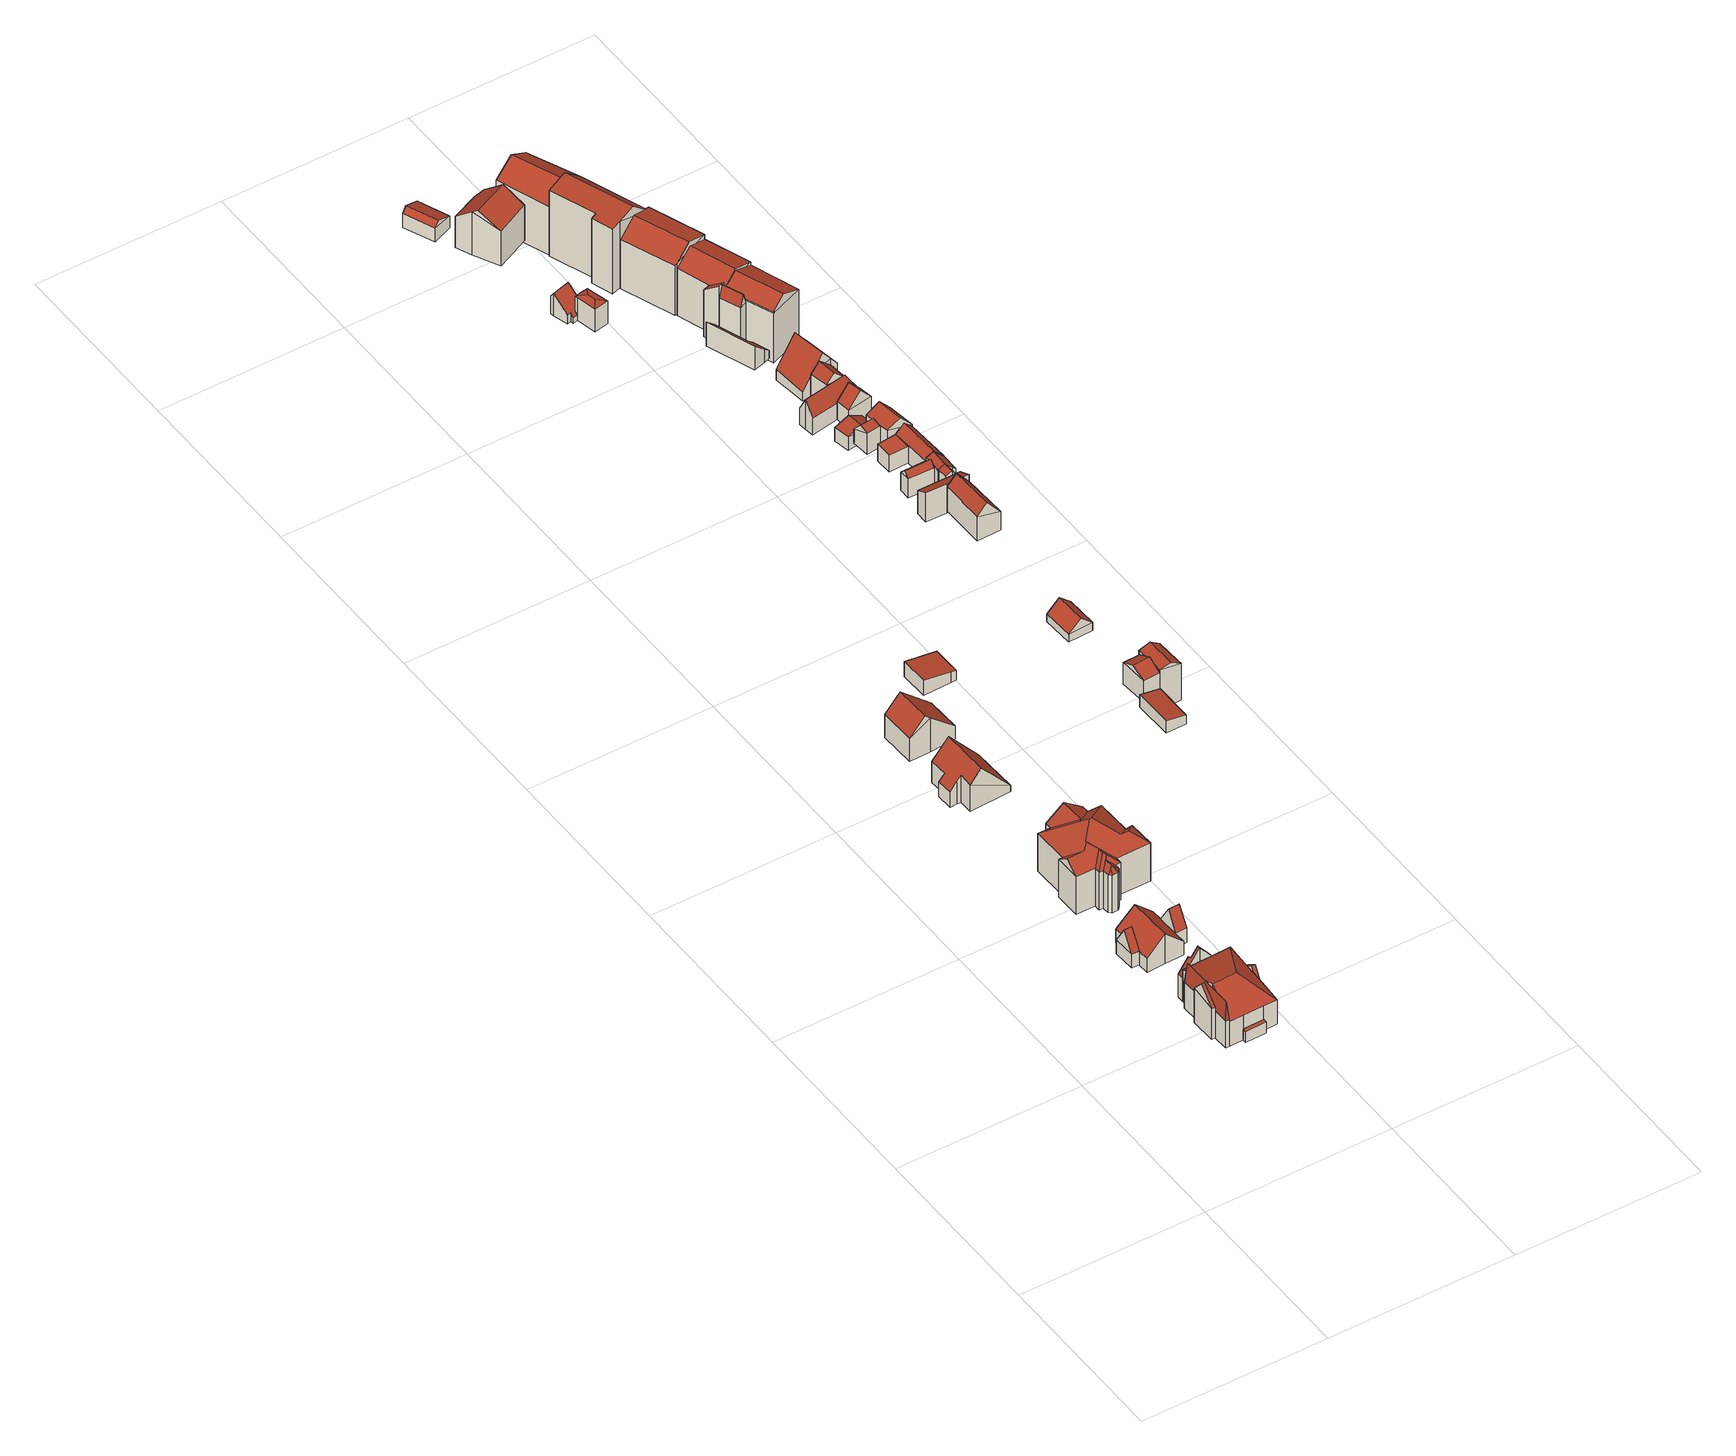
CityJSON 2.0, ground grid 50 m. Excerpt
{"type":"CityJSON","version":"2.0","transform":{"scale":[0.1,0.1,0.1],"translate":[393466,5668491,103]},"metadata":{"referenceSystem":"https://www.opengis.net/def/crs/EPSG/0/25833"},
"CityObjects":{
"building1":{"type":"Building","attributes":{"Gemeindeschluessel":14627140,"Geometrietyp2DReferenz":"3000","function":"31001_9998","roofType":"9999"},"children":["building1-1","building1-2","building1-3","building1-4","building1-5","building1-6"]},
"building1-1":{"type":"BuildingPart","attributes":{"Dachtyp_tdc":"tdcGableRoof","Dachneigung":46.14,"QualitaetDacherkennung":86,"Geometrietyp2DReferenz":"3000","roofType":"3100","measuredHeight":13.57},"parents":["building1"],"geometry":[{"type":"MultiSurface","lod":"2","boundaries":[[[0,1,2,3,4]],[[1,5,6,2]],[[5,7,8,9,6]],[[5,1,10]],[[0,7,11]],[[1,0,11,10]],[[7,5,10,11]],[[3,2,6,9]],[[0,4,8,7]],[[4,3,9,8]]],"semantics":{"surfaces":[{"type":"WallSurface"},{"type":"RoofSurface"},{"type":"GroundSurface"},{"type":"ClosureSurface"}],"values":[0,0,0,0,0,1,1,2,0,3]}}]},
"building1-2":{"type":"BuildingPart","attributes":{"Dachtyp_tdc":"tdcPolyFlatRoof","Dachneigung":0,"QualitaetDacherkennung":0,"Geometrietyp2DReferenz":"3000","roofType":"9999","measuredHeight":3.27},"parents":["building1"],"geometry":[{"type":"MultiSurface","lod":"2","boundaries":[[[12,13,14,15]],[[15,14,16,17]],[[14,13,18,16]],[[13,12,19,18]],[[17,16,18,19]],[[17,19,12,15]]],"semantics":{"surfaces":[{"type":"RoofSurface"},{"type":"WallSurface"},{"type":"GroundSurface"},{"type":"ClosureSurface"}],"values":[0,1,1,1,2,3]}}]},
"building1-3":{"type":"BuildingPart","attributes":{"Dachtyp_tdc":"tdcGableRoof","Dachneigung":62.56,"QualitaetDacherkennung":9,"Geometrietyp2DReferenz":"3000","roofType":"3100","measuredHeight":9.97},"parents":["building1"],"geometry":[{"type":"MultiSurface","lod":"2","boundaries":[[[20,21,22,23]],[[21,24,25,22]],[[26,20,23,27]],[[28,29,30,31,32]],[[24,21,32,31,33]],[[26,29,28,20]],[[20,28,32,21]],[[23,22,25,27]],[[27,25,24,26]],[[31,30,33]],[[33,30,29,26,24]]],"semantics":{"surfaces":[{"type":"WallSurface"},{"type":"RoofSurface"},{"type":"GroundSurface"},{"type":"ClosureSurface"}],"values":[0,0,0,1,1,0,0,2,3,0,3]}}]},
"building1-4":{"type":"BuildingPart","attributes":{"Dachtyp_tdc":"tdcFreeFormRoof","Dachneigung":85.59,"QualitaetDacherkennung":64,"Geometrietyp2DReferenz":"3000","roofType":"5000","measuredHeight":13.71},"parents":["building1"],"geometry":[{"type":"MultiSurface","lod":"2","boundaries":[[[34,35,3,36]],[[35,4,3]],[[8,37,9]],[[37,38,39,9]],[[38,40,41,39]],[[42,34,36,43,44]],[[38,37,8,4,35,34,45,46]],[[34,42,45]],[[42,47,48,40,46,45]],[[40,38,46]],[[36,3,9,39,41,49,43]],[[9,3,4,8]],[[44,47,42]],[[43,49,48,47,44]],[[49,41,40,48]]],"semantics":{"surfaces":[{"type":"WallSurface"},{"type":"RoofSurface"},{"type":"GroundSurface"},{"type":"ClosureSurface"}],"values":[0,0,0,0,0,0,1,1,1,1,2,3,0,3,3]}}]},
"building1-5":{"type":"BuildingPart","attributes":{"Dachtyp_tdc":"tdcHipAndGableRoof","Dachneigung":20.97,"QualitaetDacherkennung":26,"Geometrietyp2DReferenz":"3000","roofType":"5000","measuredHeight":14.08},"parents":["building1"],"geometry":[{"type":"MultiSurface","lod":"2","boundaries":[[[50,19,12]],[[50,44,43,19]],[[51,52,53,54,41,40]],[[55,56,57,58]],[[56,59,27,57]],[[59,29,26,27]],[[60,25,24]],[[60,61,62,25]],[[61,63,17,62]],[[63,15,17]],[[61,60,33,30,59,56,64]],[[56,55,65,66,52,51,67,64]],[[67,47,44,50,63,61,64]],[[19,43,49,41,54,68,58,57,27,25,62,17]],[[48,47,67]],[[49,43,44,47,48]],[[51,40,48,67]],[[49,48,40,41]],[[66,53,52]],[[65,68,54,53,66]],[[55,58,68,65]],[[60,24,33]],[[30,29,59]],[[24,25,27,26]],[[33,24,26,29,30]],[[12,15,63,50]],[[12,19,17,15]]],"semantics":{"surfaces":[{"type":"WallSurface"},{"type":"RoofSurface"},{"type":"GroundSurface"},{"type":"ClosureSurface"}],"values":[0,0,0,0,0,0,0,0,0,0,1,1,1,2,0,3,0,3,0,3,3,0,0,3,3,0,3]}}]},
"building1-6":{"type":"BuildingPart","attributes":{"Dachtyp_tdc":"tdcGableRoof","Dachneigung":54.33,"QualitaetDacherkennung":40,"Geometrietyp2DReferenz":"3000","roofType":"3100","measuredHeight":13.68},"parents":["building1"],"geometry":[{"type":"MultiSurface","lod":"2","boundaries":[[[53,69,70,54]],[[69,71,72,70]],[[71,73,74,72]],[[73,75,76,74]],[[75,77,78,76]],[[77,79,55,58,78]],[[75,73,71,69,53,66,80]],[[80,79,77,75]],[[68,54,70,72,74,76,78,58]],[[66,65,80]],[[53,54,68,65,66]],[[65,55,79,80]],[[68,58,55,65]]],"semantics":{"surfaces":[{"type":"WallSurface"},{"type":"RoofSurface"},{"type":"GroundSurface"},{"type":"ClosureSurface"}],"values":[0,0,0,0,0,0,1,1,2,0,3,0,3]}}]},
"building2":{"type":"Building","attributes":{"Gemeindeschluessel":14627140,"Geometrietyp2DReferenz":"3000","function":"31001_9998","roofType":"9999"},"children":["building2-1","building2-2","building2-3"]},
"building2-1":{"type":"BuildingPart","attributes":{"Dachtyp_tdc":"tdcGableRoof","Dachneigung":59.76,"QualitaetDacherkennung":91,"Geometrietyp2DReferenz":"3000","roofType":"3100","measuredHeight":9.44},"parents":["building2"],"geometry":[{"type":"MultiSurface","lod":"2","boundaries":[[[81,82,83,84]],[[82,85,86,83]],[[81,84,87,88]],[[89,90,91,92]],[[82,91,90,85]],[[81,92,91,82]],[[88,89,92,81]],[[85,90,89,88]],[[84,83,86,87]],[[88,87,86,85]]],"semantics":{"surfaces":[{"type":"WallSurface"},{"type":"RoofSurface"},{"type":"GroundSurface"},{"type":"ClosureSurface"}],"values":[0,0,0,1,1,0,0,0,2,3]}}]},
"building2-2":{"type":"BuildingPart","attributes":{"Dachtyp_tdc":"tdcGableRoof","Dachneigung":59.74,"QualitaetDacherkennung":89,"Geometrietyp2DReferenz":"3000","roofType":"3100","measuredHeight":9.41},"parents":["building2"],"geometry":[{"type":"MultiSurface","lod":"2","boundaries":[[[93,94,95,96]],[[93,97,98,94]],[[97,99,100,101,98]],[[97,93,102]],[[96,99,103]],[[93,96,103,102]],[[99,97,102,103]],[[95,94,98,101]],[[96,100,99]],[[96,95,101,100]]],"semantics":{"surfaces":[{"type":"WallSurface"},{"type":"RoofSurface"},{"type":"GroundSurface"},{"type":"ClosureSurface"}],"values":[0,0,0,0,0,1,1,2,0,3]}}]},
"building2-3":{"type":"BuildingPart","attributes":{"Dachtyp_tdc":"tdcGableRoof","Dachneigung":43.19,"QualitaetDacherkennung":68,"Geometrietyp2DReferenz":"3000","roofType":"3100","measuredHeight":8.92},"parents":["building2"],"geometry":[{"type":"MultiSurface","lod":"2","boundaries":[[[85,104,105,86]],[[104,106,107,105]],[[106,108,109,107]],[[108,110,95,109]],[[110,96,95]],[[100,111,112,101]],[[111,113,114,112]],[[113,115,116,114]],[[115,88,87,116]],[[113,111,100,96,110,108,106]],[[106,104,85,88,115,113]],[[86,105,107,109,95,101,112,114,116,87]],[[100,101,95,96]],[[86,87,88,85]]],"semantics":{"surfaces":[{"type":"WallSurface"},{"type":"RoofSurface"},{"type":"GroundSurface"},{"type":"ClosureSurface"}],"values":[0,0,0,0,0,0,0,0,0,1,1,2,3,3]}}]},
"building3":{"type":"Building","attributes":{"Dachtyp_tdc":"tdcFreeFormRoof","Gemeindeschluessel":14627140,"Dachneigung":38.48,"QualitaetDacherkennung":17,"Geometrietyp2DReferenz":"3000","function":"31001_9998","roofType":"5000","measuredHeight":18.01},"geometry":[{"type":"MultiSurface","lod":"2","boundaries":[[[117,118,119,120]],[[118,121,122,119]],[[121,123,124,122]],[[123,125,126,124]],[[125,127,128,126]],[[127,129,130,128]],[[129,131,132,130]],[[131,133,134,132]],[[133,135,136,134]],[[135,137,138,136]],[[137,139,140,138]],[[139,141,142,140]],[[141,143,144,142]],[[143,145,146,144]],[[145,147,148,146]],[[147,149,150,148]],[[149,151,152,150]],[[151,153,154,152]],[[153,155,156,154]],[[155,157,158,156]],[[157,159,160,158]],[[159,117,120,160]],[[161,162,159,157]],[[163,164,165,161,157,155]],[[163,155,153]],[[166,164,163,153,151]],[[166,151,149]],[[165,164,166,149,147]],[[161,165,147,145]],[[167,168,169,162,161,145,143]],[[170,171,172,173,167,143,141]],[[170,141,139]],[[171,170,139,137]],[[172,171,137,135]],[[174,173,172,135,133]],[[175,176,174,133,131]],[[175,131,129]],[[176,175,129,127]],[[174,176,127,125]],[[177,168,167,173,174,125,123]],[[178,177,123,121]],[[178,121,118]],[[169,168,177,178,118,117]],[[162,169,117,159]],[[120,119,122,124,126,128,130,132,134,136,138,140,142,144,146,148,150,152,154,156,158,160]]],"semantics":{"surfaces":[{"type":"WallSurface"},{"type":"RoofSurface"},{"type":"GroundSurface"}],"values":[0,0,0,0,0,0,0,0,0,0,0,0,0,0,0,0,0,0,0,0,0,0,1,1,1,1,1,1,1,1,1,1,1,1,1,1,0,1,1,1,1,0,1,1,2]}}]},
"building4":{"type":"Building","attributes":{"Dachtyp_tdc":"tdcFreeFormRoof","Gemeindeschluessel":14627140,"Dachneigung":50.18,"QualitaetDacherkennung":61,"Geometrietyp2DReferenz":"3000","function":"31001_9998","roofType":"5000","measuredHeight":11.61},"geometry":[{"type":"MultiSurface","lod":"2","boundaries":[[[179,180,181,182]],[[180,183,184,181]],[[183,185,186,184]],[[185,187,188,186]],[[187,189,190,188]],[[189,191,192,190]],[[191,193,194,192]],[[193,195,196,194]],[[195,179,182,196]],[[197,191,189,198]],[[179,195,193,197,198,187,185,183,180]],[[189,187,198]],[[193,191,197]],[[182,181,184,186,188,190,192,194,196]]],"semantics":{"surfaces":[{"type":"WallSurface"},{"type":"RoofSurface"},{"type":"GroundSurface"}],"values":[0,0,0,0,0,0,0,0,0,1,1,0,0,2]}}]},
"building5":{"type":"Building","attributes":{"Dachtyp_tdc":"tdcFreeFormRoof","Gemeindeschluessel":14627140,"Dachneigung":42.34,"QualitaetDacherkennung":58,"Geometrietyp2DReferenz":"3000","function":"31001_9998","roofType":"5000","measuredHeight":11.56},"geometry":[{"type":"MultiSurface","lod":"2","boundaries":[[[199,200,201,202]],[[200,203,204,201]],[[203,205,206,204]],[[205,207,208,206]],[[207,199,202,208]],[[200,209,210,203]],[[199,207,205,210,209]],[[200,199,209]],[[205,203,210]],[[202,201,204,206,208]]],"semantics":{"surfaces":[{"type":"WallSurface"},{"type":"RoofSurface"},{"type":"GroundSurface"}],"values":[0,0,0,0,0,1,1,0,0,2]}}]},
"building6":{"type":"Building","attributes":{"Dachtyp_tdc":"tdcPolyFlatRoof","Gemeindeschluessel":14627140,"Dachneigung":10.21,"QualitaetDacherkennung":59,"Geometrietyp2DReferenz":"3000","function":"31001_9998","roofType":"2100","measuredHeight":4.61},"geometry":[{"type":"MultiSurface","lod":"2","boundaries":[[[211,212,213,214]],[[212,215,216,213]],[[215,217,218,216]],[[217,219,220,218]],[[219,211,214,220]],[[219,217,215,212,211]],[[214,213,216,218,220]]],"semantics":{"surfaces":[{"type":"WallSurface"},{"type":"RoofSurface"},{"type":"GroundSurface"}],"values":[0,0,0,0,0,1,2]}}]},
"building7":{"type":"Building","attributes":{"Gemeindeschluessel":14627140,"Geometrietyp2DReferenz":"3000","function":"31001_9998","roofType":"9999"},"children":["building7-1","building7-2"]},
"building7-1":{"type":"BuildingPart","attributes":{"Dachtyp_tdc":"tdcFreeFormRoof","Dachneigung":16.64,"QualitaetDacherkennung":82,"Geometrietyp2DReferenz":"3000","roofType":"5000","measuredHeight":7.38},"parents":["building7"],"geometry":[{"type":"MultiSurface","lod":"2","boundaries":[[[221,222,223,224,225]],[[222,226,227,223]],[[226,228,229,227]],[[228,230,231,229]],[[230,232,233,234,231]],[[235,230,228]],[[236,235,228,226]],[[226,222,221,237,236]],[[235,236,237,232,230]],[[224,223,227,229,231,234,238]],[[239,233,232,237]],[[239,238,234,233]],[[225,239,237,221]],[[225,224,238,239]]],"semantics":{"surfaces":[{"type":"WallSurface"},{"type":"RoofSurface"},{"type":"GroundSurface"},{"type":"ClosureSurface"}],"values":[0,0,0,0,0,1,1,1,1,2,0,3,0,3]}}]},
"building7-2":{"type":"BuildingPart","attributes":{"Dachtyp_tdc":"tdcFreeFormRoof","Dachneigung":45.39,"QualitaetDacherkennung":5,"Geometrietyp2DReferenz":"3000","roofType":"5000","measuredHeight":6.8},"parents":["building7"],"geometry":[{"type":"MultiSurface","lod":"2","boundaries":[[[233,240,241,234]],[[240,242,243,241]],[[242,244,245,243]],[[244,246,247,245]],[[246,248,249,247]],[[248,250,251,249]],[[250,252,253,251]],[[252,254,255,253]],[[254,225,224,255]],[[254,252,250,248,246]],[[246,244,242,240,233,239,225,254]],[[234,241,243,245,247,249,251,253,255,224,238]],[[238,224,225,239]],[[233,234,238,239]]],"semantics":{"surfaces":[{"type":"WallSurface"},{"type":"RoofSurface"},{"type":"GroundSurface"},{"type":"ClosureSurface"}],"values":[0,0,0,0,0,0,0,0,0,1,1,2,3,3]}}]},
"building8":{"type":"Building","attributes":{"Dachtyp_tdc":"tdcGableRoof","Gemeindeschluessel":14627140,"Dachneigung":23.93,"QualitaetDacherkennung":45,"Geometrietyp2DReferenz":"3000","function":"31001_9998","roofType":"3100","measuredHeight":5.47},"geometry":[{"type":"MultiSurface","lod":"2","boundaries":[[[256,257,258,259]],[[257,260,261,258]],[[260,262,263,261]],[[262,256,259,263]],[[260,257,264]],[[256,262,265]],[[257,256,265,264]],[[262,260,264,265]],[[259,258,261,263]]],"semantics":{"surfaces":[{"type":"WallSurface"},{"type":"RoofSurface"},{"type":"GroundSurface"}],"values":[0,0,0,0,0,0,1,1,2]}}]},
"building9":{"type":"Building","attributes":{"Dachtyp_tdc":"tdcPolyFlatRoof","Gemeindeschluessel":14627140,"Dachneigung":10.95,"QualitaetDacherkennung":94,"Geometrietyp2DReferenz":"3000","function":"31001_9998","roofType":"2100","measuredHeight":3.71},"geometry":[{"type":"MultiSurface","lod":"2","boundaries":[[[266,267,268,269]],[[267,270,271,268]],[[270,272,273,271]],[[272,266,269,273]],[[272,270,267,266]],[[269,268,271,273]]],"semantics":{"surfaces":[{"type":"WallSurface"},{"type":"RoofSurface"},{"type":"GroundSurface"}],"values":[0,0,0,0,1,2]}}]},
"building10":{"type":"Building","attributes":{"Dachtyp_tdc":"tdcGableRoof","Gemeindeschluessel":14627140,"Dachneigung":28.11,"QualitaetDacherkennung":89,"Geometrietyp2DReferenz":"3000","function":"31001_9998","roofType":"3100","measuredHeight":8.51},"geometry":[{"type":"MultiSurface","lod":"2","boundaries":[[[274,275,276,277]],[[275,278,279,276]],[[278,280,281,279]],[[280,274,277,281]],[[278,275,282]],[[274,280,283]],[[275,274,283,282]],[[280,278,282,283]],[[277,276,279,281]]],"semantics":{"surfaces":[{"type":"WallSurface"},{"type":"RoofSurface"},{"type":"GroundSurface"}],"values":[0,0,0,0,0,0,1,1,2]}}]},
"building11":{"type":"Building","attributes":{"Dachtyp_tdc":"tdcFreeFormRoof","Gemeindeschluessel":14627140,"Dachneigung":34.02,"QualitaetDacherkennung":52,"Geometrietyp2DReferenz":"3000","function":"31001_9998","roofType":"5000","measuredHeight":12.92},"geometry":[{"type":"MultiSurface","lod":"2","boundaries":[[[284,285,286,287]],[[285,288,289,286]],[[288,290,291,289]],[[290,292,293,291]],[[292,294,295,293]],[[294,296,297,295]],[[296,284,287,297]],[[284,296,294,298,299]],[[285,299,298,292,290,288]],[[285,284,299]],[[294,292,298]],[[287,286,289,291,293,295,297]]],"semantics":{"surfaces":[{"type":"WallSurface"},{"type":"RoofSurface"},{"type":"GroundSurface"}],"values":[0,0,0,0,0,0,0,1,1,0,0,2]}}]},
"building12":{"type":"Building","attributes":{"Dachtyp_tdc":"tdcGableRoof","Gemeindeschluessel":14627140,"Dachneigung":39.93,"QualitaetDacherkennung":52,"Geometrietyp2DReferenz":"3000","function":"31001_9998","roofType":"3100","measuredHeight":5.23},"geometry":[{"type":"MultiSurface","lod":"2","boundaries":[[[300,301,302,303]],[[301,304,305,302]],[[304,306,307,305]],[[306,300,303,307]],[[304,301,308]],[[300,306,309]],[[301,300,309,308]],[[306,304,308,309]],[[303,302,305,307]]],"semantics":{"surfaces":[{"type":"WallSurface"},{"type":"RoofSurface"},{"type":"GroundSurface"}],"values":[0,0,0,0,0,0,1,1,2]}}]},
"building13":{"type":"Building","attributes":{"Dachtyp_tdc":"tdcFreeFormRoof","Gemeindeschluessel":14627140,"Dachneigung":38.16,"QualitaetDacherkennung":32,"Geometrietyp2DReferenz":"3000","function":"31001_9998","roofType":"5000","measuredHeight":14.3},"geometry":[{"type":"MultiSurface","lod":"2","boundaries":[[[310,311,312]],[[313,314,315,316,317,318]],[[319,320,314,313]],[[320,311,315,314]],[[311,310,316,315]],[[310,321,317,316]],[[321,322,318,317]],[[322,319,313,318]],[[321,310,312,323]],[[312,311,320,319,322,323]],[[322,321,323]]],"semantics":{"surfaces":[{"type":"WallSurface"},{"type":"GroundSurface"},{"type":"RoofSurface"}],"values":[0,1,0,0,0,0,0,0,2,2,0]}}]},
"building14":{"type":"Building","attributes":{"Dachtyp_tdc":"tdcGableRoof","Gemeindeschluessel":14627140,"Dachneigung":51.76,"QualitaetDacherkennung":74,"Geometrietyp2DReferenz":"3000","function":"31001_9998","roofType":"3100","measuredHeight":10.24},"geometry":[{"type":"MultiSurface","lod":"2","boundaries":[[[324,325,326,327]],[[325,328,329,326]],[[328,330,331,329]],[[330,324,327,331]],[[328,325,332]],[[324,330,333]],[[325,324,333,332]],[[330,328,332,333]],[[327,326,329,331]]],"semantics":{"surfaces":[{"type":"WallSurface"},{"type":"RoofSurface"},{"type":"GroundSurface"}],"values":[0,0,0,0,0,0,1,1,2]}}]},
"building15":{"type":"Building","attributes":{"Dachtyp_tdc":"tdcGableRoof","Gemeindeschluessel":14627140,"Dachneigung":42.92,"QualitaetDacherkennung":64,"Geometrietyp2DReferenz":"3000","function":"31001_9998","roofType":"3100","measuredHeight":7.36},"geometry":[{"type":"MultiSurface","lod":"2","boundaries":[[[334,335,336,337]],[[335,338,339,336]],[[338,340,341,339]],[[340,334,337,341]],[[338,335,342]],[[334,340,343]],[[335,334,343,342]],[[340,338,342,343]],[[337,336,339,341]]],"semantics":{"surfaces":[{"type":"WallSurface"},{"type":"RoofSurface"},{"type":"GroundSurface"}],"values":[0,0,0,0,0,0,1,1,2]}}]},
"building16":{"type":"Building","attributes":{"Gemeindeschluessel":14627140,"Geometrietyp2DReferenz":"3000","function":"31001_9998","roofType":"9999"},"children":["building16-1","building16-2","building16-3"]},
"building16-1":{"type":"BuildingPart","attributes":{"Dachtyp_tdc":"tdcGableRoof","Dachneigung":42.81,"QualitaetDacherkennung":81,"Geometrietyp2DReferenz":"3000","roofType":"3100","measuredHeight":7.65},"parents":["building16"],"geometry":[{"type":"MultiSurface","lod":"2","boundaries":[[[344,345,346,347]],[[345,348,349,346]],[[348,350,351,349]],[[350,352,353,351]],[[352,354,355,353]],[[354,356,357,358,355]],[[350,348,345,344,359,360]],[[360,361,356,354,352,350]],[[358,362,363,347,346,349,351,353,355]],[[361,357,356]],[[362,358,357,361,360]],[[344,347,363,359]],[[359,363,362,360]]],"semantics":{"surfaces":[{"type":"WallSurface"},{"type":"RoofSurface"},{"type":"GroundSurface"},{"type":"ClosureSurface"}],"values":[0,0,0,0,0,0,1,1,2,0,3,3,3]}}]},
"building16-2":{"type":"BuildingPart","attributes":{"Dachtyp_tdc":"tdcGableRoof","Dachneigung":57.57,"QualitaetDacherkennung":81,"Geometrietyp2DReferenz":"3000","roofType":"3100","measuredHeight":8.09},"parents":["building16"],"geometry":[{"type":"MultiSurface","lod":"2","boundaries":[[[364,365,344,347,366,367]],[[357,368,369,358]],[[370,365,364,371]],[[371,372,368,357,361,370]],[[373,366,347,363,362,358,369]],[[364,367,374,371]],[[367,366,373,374]],[[359,344,365,370]],[[363,347,344,359]],[[361,360,359,370]],[[357,358,362,360,361]],[[360,362,363,359]],[[374,372,371]],[[373,369,368,372,374]]],"semantics":{"surfaces":[{"type":"WallSurface"},{"type":"RoofSurface"},{"type":"GroundSurface"},{"type":"ClosureSurface"}],"values":[0,0,1,1,2,0,3,0,3,0,3,3,0,3]}}]},
"building16-3":{"type":"BuildingPart","attributes":{"Dachtyp_tdc":"tdcPolyFlatRoof","Dachneigung":27.05,"QualitaetDacherkennung":51,"Geometrietyp2DReferenz":"3000","roofType":"2100","measuredHeight":8.79},"parents":["building16"],"geometry":[{"type":"MultiSurface","lod":"2","boundaries":[[[375,367,366,376]],[[377,378,379,369,368]],[[378,380,381,379]],[[380,382,383,381]],[[382,375,376,383]],[[382,380,378,377,372,374,367,375]],[[376,366,373,369,379,381,383]],[[377,368,372]],[[374,373,366,367]],[[368,369,373,374,372]]],"semantics":{"surfaces":[{"type":"WallSurface"},{"type":"RoofSurface"},{"type":"GroundSurface"},{"type":"ClosureSurface"}],"values":[0,0,0,0,0,1,2,0,3,3]}}]},
"building17":{"type":"Building","attributes":{"Dachtyp_tdc":"tdcGableRoof","Gemeindeschluessel":14627140,"Dachneigung":50.42,"QualitaetDacherkennung":66,"Geometrietyp2DReferenz":"3000","function":"31001_9998","roofType":"3100","measuredHeight":7.08},"geometry":[{"type":"MultiSurface","lod":"2","boundaries":[[[384,385,386,387]],[[385,388,389,386]],[[388,390,391,389]],[[390,384,387,391]],[[388,385,392]],[[384,390,393]],[[385,384,393,392]],[[390,388,392,393]],[[387,386,389,391]]],"semantics":{"surfaces":[{"type":"WallSurface"},{"type":"RoofSurface"},{"type":"GroundSurface"}],"values":[0,0,0,0,0,0,1,1,2]}}]},
"building18":{"type":"Building","attributes":{"Dachtyp_tdc":"tdcGableRoof","Gemeindeschluessel":14627140,"Dachneigung":32.3,"QualitaetDacherkennung":68,"Geometrietyp2DReferenz":"3000","function":"31001_9998","roofType":"3100","measuredHeight":5.38},"geometry":[{"type":"MultiSurface","lod":"2","boundaries":[[[394,395,396,397]],[[395,398,399,396]],[[398,400,401,399]],[[400,394,397,401]],[[398,395,402]],[[394,400,403]],[[395,394,403,402]],[[400,398,402,403]],[[397,396,399,401]]],"semantics":{"surfaces":[{"type":"WallSurface"},{"type":"RoofSurface"},{"type":"GroundSurface"}],"values":[0,0,0,0,0,0,1,1,2]}}]},
"building19":{"type":"Building","attributes":{"Gemeindeschluessel":14627140,"Geometrietyp2DReferenz":"3000","function":"31001_9998","roofType":"9999"},"children":["building19-1","building19-2"]},
"building19-1":{"type":"BuildingPart","attributes":{"Dachtyp_tdc":"tdcGableRoof","Dachneigung":44.44,"QualitaetDacherkennung":93,"Geometrietyp2DReferenz":"3000","roofType":"3100","measuredHeight":7.38},"parents":["building19"],"geometry":[{"type":"MultiSurface","lod":"2","boundaries":[[[404,405,406,407]],[[405,408,409,410,406]],[[411,412,413,414,415]],[[412,416,417,413]],[[416,418,419,417]],[[418,404,407,419]],[[412,411,408,405,404]],[[404,418,416,412]],[[407,406,410,414,413,417,419]],[[415,409,408,411]],[[415,414,410,409]]],"semantics":{"surfaces":[{"type":"WallSurface"},{"type":"RoofSurface"},{"type":"GroundSurface"},{"type":"ClosureSurface"}],"values":[0,0,0,0,0,0,1,1,2,0,3]}}]},
"building19-2":{"type":"BuildingPart","attributes":{"Dachtyp_tdc":"tdcPolyFlatRoof","Dachneigung":2.91,"QualitaetDacherkennung":66,"Geometrietyp2DReferenz":"3000","roofType":"2100","measuredHeight":5.22},"parents":["building19"],"geometry":[{"type":"MultiSurface","lod":"2","boundaries":[[[420,421,422,423]],[[421,415,414,422]],[[409,424,425,410]],[[424,420,423,425]],[[424,409,415,421,420]],[[423,422,414,410,425]],[[409,410,414,415]]],"semantics":{"surfaces":[{"type":"WallSurface"},{"type":"RoofSurface"},{"type":"GroundSurface"},{"type":"ClosureSurface"}],"values":[0,0,0,0,1,2,3]}}]},
"building20":{"type":"Building","attributes":{"Gemeindeschluessel":14627140,"Geometrietyp2DReferenz":"3000","function":"31001_9998","roofType":"9999"},"children":["building20-1","building20-2"]},
"building20-1":{"type":"BuildingPart","attributes":{"Dachtyp_tdc":"tdcGableRoof","Dachneigung":48.48,"QualitaetDacherkennung":69,"Geometrietyp2DReferenz":"3000","roofType":"3100","measuredHeight":9.36},"parents":["building20"],"geometry":[{"type":"MultiSurface","lod":"2","boundaries":[[[426,427,428,429,430]],[[427,431,432,428]],[[431,433,434,435,432]],[[431,427,436]],[[426,433,437]],[[427,426,437,436]],[[433,431,436,437]],[[429,428,432,435]],[[430,434,433,426]],[[430,429,435,434]]],"semantics":{"surfaces":[{"type":"WallSurface"},{"type":"RoofSurface"},{"type":"GroundSurface"},{"type":"ClosureSurface"}],"values":[0,0,0,0,0,1,1,2,0,3]}}]},
"building20-2":{"type":"BuildingPart","attributes":{"Dachtyp_tdc":"tdcFreeFormRoof","Dachneigung":61.58,"QualitaetDacherkennung":20,"Geometrietyp2DReferenz":"3000","roofType":"5000","measuredHeight":9.29},"parents":["building20"],"geometry":[{"type":"MultiSurface","lod":"2","boundaries":[[[438,430,429,439]],[[434,440,441,435]],[[440,442,443,441]],[[442,444,445,443]],[[444,446,447,445]],[[446,438,439,447]],[[442,440,434,430,448]],[[430,438,448]],[[438,446,444,442,448]],[[439,429,435,441,443,445,447]],[[435,429,430,434]]],"semantics":{"surfaces":[{"type":"WallSurface"},{"type":"RoofSurface"},{"type":"GroundSurface"},{"type":"ClosureSurface"}],"values":[0,0,0,0,0,0,1,1,1,2,3]}}]},
"building21":{"type":"Building","attributes":{"Dachtyp_tdc":"tdcPolyFlatRoof","Gemeindeschluessel":14627140,"Dachneigung":43.07,"QualitaetDacherkennung":23,"Geometrietyp2DReferenz":"3000","function":"31001_9998","roofType":"2100","measuredHeight":7.2},"geometry":[{"type":"MultiSurface","lod":"2","boundaries":[[[449,450,451,452]],[[450,453,454,451]],[[453,455,456,454]],[[455,457,458,456]],[[457,459,460,458]],[[459,461,462,460]],[[461,449,452,462]],[[461,459,457,455,453,450,449]],[[452,451,454,456,458,460,462]]],"semantics":{"surfaces":[{"type":"WallSurface"},{"type":"RoofSurface"},{"type":"GroundSurface"}],"values":[0,0,0,0,0,0,0,1,2]}}]},
"building22":{"type":"Building","attributes":{"Dachtyp_tdc":"tdcFreeFormRoof","Gemeindeschluessel":14627140,"Dachneigung":49.83,"QualitaetDacherkennung":63,"Geometrietyp2DReferenz":"3000","function":"31001_9998","roofType":"5000","measuredHeight":9.4},"geometry":[{"type":"MultiSurface","lod":"2","boundaries":[[[463,388,464,465]],[[388,466,467,464]],[[466,468,469,467]],[[468,470,471,469]],[[470,463,465,471]],[[472,470,468,473]],[[463,472,473,466,388]],[[463,470,472]],[[468,466,473]],[[465,464,467,469,471]]],"semantics":{"surfaces":[{"type":"WallSurface"},{"type":"RoofSurface"},{"type":"GroundSurface"}],"values":[0,0,0,0,0,1,1,0,0,2]}}]},
"building23":{"type":"Building","attributes":{"Dachtyp_tdc":"tdcGableRoof","Gemeindeschluessel":14627140,"Dachneigung":45.04,"QualitaetDacherkennung":74,"Geometrietyp2DReferenz":"3000","function":"31001_9998","roofType":"3100","measuredHeight":8.61},"geometry":[{"type":"MultiSurface","lod":"2","boundaries":[[[474,475,476,477]],[[475,478,479,476]],[[478,480,481,479]],[[480,474,477,481]],[[478,475,482]],[[474,480,483]],[[475,474,483,482]],[[480,478,482,483]],[[477,476,479,481]]],"semantics":{"surfaces":[{"type":"WallSurface"},{"type":"RoofSurface"},{"type":"GroundSurface"}],"values":[0,0,0,0,0,0,1,1,2]}}]},
"building24":{"type":"Building","attributes":{"Dachtyp_tdc":"tdcGableRoof","Gemeindeschluessel":14627140,"Dachneigung":33.56,"QualitaetDacherkennung":63,"Geometrietyp2DReferenz":"3000","function":"31001_9998","roofType":"3100","measuredHeight":18.44},"geometry":[{"type":"MultiSurface","lod":"2","boundaries":[[[484,485,486,487]],[[485,488,489,486]],[[488,490,491,489]],[[490,484,487,491]],[[488,485,492]],[[484,490,493]],[[485,484,493,492]],[[490,488,492,493]],[[487,486,489,491]]],"semantics":{"surfaces":[{"type":"WallSurface"},{"type":"RoofSurface"},{"type":"GroundSurface"}],"values":[0,0,0,0,0,0,1,1,2]}}]},
"building25":{"type":"Building","attributes":{"Dachtyp_tdc":"tdcFreeFormRoof","Gemeindeschluessel":14627140,"Dachneigung":53.49,"QualitaetDacherkennung":68,"Geometrietyp2DReferenz":"3000","function":"31001_9998","roofType":"5000","measuredHeight":10.81},"geometry":[{"type":"MultiSurface","lod":"2","boundaries":[[[494,495,496,497]],[[495,498,499,496]],[[498,500,501,499]],[[500,502,503,501]],[[502,504,505,503]],[[504,494,497,505]],[[500,498,495,506,507]],[[502,507,506,494,504]],[[502,500,507]],[[495,494,506]],[[497,496,499,501,503,505]]],"semantics":{"surfaces":[{"type":"WallSurface"},{"type":"RoofSurface"},{"type":"GroundSurface"}],"values":[0,0,0,0,0,0,1,1,0,0,2]}}]},
"building26":{"type":"Building","attributes":{"Dachtyp_tdc":"tdcFreeFormRoof","Gemeindeschluessel":14627140,"Dachneigung":42.99,"QualitaetDacherkennung":55,"Geometrietyp2DReferenz":"3000","function":"31001_9998","roofType":"5000","measuredHeight":20.94},"geometry":[{"type":"MultiSurface","lod":"2","boundaries":[[[508,509,510,511]],[[509,512,513,510]],[[512,514,515,513]],[[514,516,517,515]],[[516,518,519,517]],[[518,520,521,519]],[[520,508,511,521]],[[522,516,514,523]],[[520,518,522,523,512,509,508]],[[514,512,523]],[[518,516,522]],[[511,510,513,515,517,519,521]]],"semantics":{"surfaces":[{"type":"WallSurface"},{"type":"RoofSurface"},{"type":"GroundSurface"}],"values":[0,0,0,0,0,0,0,1,1,0,0,2]}}]},
"building27":{"type":"Building","attributes":{"Dachtyp_tdc":"tdcFreeFormRoof","Gemeindeschluessel":14627140,"Dachneigung":35.49,"QualitaetDacherkennung":69,"Geometrietyp2DReferenz":"3000","function":"31001_9998","roofType":"5000","measuredHeight":18.63},"geometry":[{"type":"MultiSurface","lod":"2","boundaries":[[[524,525,526,527]],[[525,528,529,526]],[[528,530,531,529]],[[530,532,533,531]],[[532,524,527,533]],[[534,525,524,535]],[[528,534,535,532,530]],[[528,525,534]],[[524,532,535]],[[527,526,529,531,533]]],"semantics":{"surfaces":[{"type":"WallSurface"},{"type":"RoofSurface"},{"type":"GroundSurface"}],"values":[0,0,0,0,0,1,1,0,0,2]}}]},
"building28":{"type":"Building","attributes":{"Gemeindeschluessel":14627140,"Geometrietyp2DReferenz":"3000","function":"31001_9998","roofType":"9999"},"children":["building28-1","building28-2"]},
"building28-1":{"type":"BuildingPart","attributes":{"Dachtyp_tdc":"tdcGableRoof","Dachneigung":19.81,"QualitaetDacherkennung":63,"Geometrietyp2DReferenz":"3000","roofType":"3100","measuredHeight":17.67},"parents":["building28"],"geometry":[{"type":"MultiSurface","lod":"2","boundaries":[[[536,537,538,539]],[[537,540,541,538]],[[542,536,539,543]],[[540,537,544]],[[536,542,545]],[[537,536,545,544]],[[542,546,540,544,545]],[[539,538,541,547,543]],[[543,547,548,546,542]],[[547,541,540,546,548]]],"semantics":{"surfaces":[{"type":"WallSurface"},{"type":"RoofSurface"},{"type":"GroundSurface"},{"type":"ClosureSurface"}],"values":[0,0,0,0,0,1,1,2,0,3]}}]},
"building28-2":{"type":"BuildingPart","attributes":{"Dachtyp_tdc":"tdcPolyFlatRoof","Dachneigung":37.97,"QualitaetDacherkennung":68,"Geometrietyp2DReferenz":"3000","roofType":"2100","measuredHeight":17.31},"parents":["building28"],"geometry":[{"type":"MultiSurface","lod":"2","boundaries":[[[549,550,551,541,540]],[[550,552,553,551]],[[552,548,547,553]],[[552,550,549,546,548]],[[547,541,551,553]],[[540,546,549]],[[541,547,548,546,540]]],"semantics":{"surfaces":[{"type":"WallSurface"},{"type":"RoofSurface"},{"type":"GroundSurface"},{"type":"ClosureSurface"}],"values":[0,0,0,1,2,0,3]}}]},
"building29":{"type":"Building","attributes":{"Gemeindeschluessel":14627140,"Geometrietyp2DReferenz":"3000","function":"31001_9998","roofType":"9999"},"children":["building29-1","building29-2"]},
"building29-1":{"type":"BuildingPart","attributes":{"Dachtyp_tdc":"tdcFreeFormRoof","Dachneigung":72.16,"QualitaetDacherkennung":32,"Geometrietyp2DReferenz":"3000","roofType":"5000","measuredHeight":17.51},"parents":["building29"],"geometry":[{"type":"MultiSurface","lod":"2","boundaries":[[[554,555,556,557]],[[555,558,559,556]],[[560,554,557,561]],[[562,563,560,558]],[[562,558,555]],[[563,562,555,554]],[[563,554,560]],[[557,556,559,561]],[[561,559,558,560]]],"semantics":{"surfaces":[{"type":"WallSurface"},{"type":"RoofSurface"},{"type":"GroundSurface"},{"type":"ClosureSurface"}],"values":[0,0,0,1,0,1,0,2,3]}}]},
"building29-2":{"type":"BuildingPart","attributes":{"Dachtyp_tdc":"tdcGableRoof","Dachneigung":26.98,"QualitaetDacherkennung":53,"Geometrietyp2DReferenz":"3000","roofType":"3100","measuredHeight":17.99},"parents":["building29"],"geometry":[{"type":"MultiSurface","lod":"2","boundaries":[[[564,565,566,567]],[[565,568,560,561,566]],[[569,570,571,559,558]],[[570,564,567,571]],[[572,570,573,574]],[[575,576,577,574,573]],[[565,577,576,568]],[[564,572,574,577,565]],[[568,576,575,569]],[[569,575,573,570]],[[570,572,564]],[[567,566,561,559,571]],[[558,560,568,569]],[[558,559,561,560]]],"semantics":{"surfaces":[{"type":"WallSurface"},{"type":"RoofSurface"},{"type":"GroundSurface"},{"type":"ClosureSurface"}],"values":[0,0,0,0,1,1,0,0,0,0,0,2,0,3]}}]}
},
"vertices":[
[63,53,549],[53,53,549],[53,53,457],[63,53,457],[63,53,537],[51,121,562],[51,121,457],[61,121,562],[61,121,537],[61,121,457],[52,95,593],[62,96,593],
[111,13,490],[111,2,490],[167,4,490],[167,14,490],[167,4,457],[167,14,457],[111,2,457],[111,13,457],
[210,141,478],[212,74,478],[212,74,457],[210,141,457],[202,74,478],[202,74,457],[200,141,478],[200,141,457],[210,141,538],[200,141,538],[200,132,545],[201,114,557],[211,115,557],[201,107,542],
[64,12,537],[63,53,538],[64,12,457],[61,121,535],[59,173,537],[59,173,457],[68,173,537],[68,173,457],[73,12,537],[73,12,457],[73,12,531],[68,16,592],[64,168,594],[73,18,537],[71,77,537],[71,77,457],
[111,13,531],[68,173,561],[68,194,553],[68,194,527],[68,194,457],[145,196,553],[198,198,553],[198,198,457],[145,196,457],[200,141,546],[202,74,538],[204,15,530],[204,15,457],[167,14,531],[137,79,598],[115,195,553],[86,194,553],[71,77,598],[115,195,457],
[67,211,527],[67,211,457],[95,212,566],[95,212,457],[96,204,567],[96,204,457],[115,204,594],[115,204,457],[144,205,557],[144,205,457],[145,196,557],[115,195,594],
[38,355,490],[36,415,490],[36,415,449],[38,355,449],[56,416,490],[56,416,449],[58,355,449],[58,355,490],[58,355,491],[57,385,543],[37,385,543],[38,355,491],
[187,420,490],[187,420,449],[157,419,449],[157,419,490],[188,359,492],[188,359,449],[158,358,492],[158,358,490],[158,358,449],[187,389,543],[158,388,543],
[55,446,490],[55,446,449],[106,447,538],[106,447,449],[156,449,490],[156,449,449],[157,419,489],[159,328,490],[159,328,449],[109,327,538],[109,327,449],[59,325,490],[59,325,449],
[92,586,548],[41,585,548],[41,585,434],[92,586,434],[40,656,548],[40,656,434],[50,657,548],[50,657,434],[48,752,548],[48,752,434],[81,752,548],[81,752,434],[81,770,548],[81,770,434],[180,772,548],[180,772,434],[181,752,548],[181,752,434],[218,752,548],[218,752,434],[220,657,548],[220,657,434],[239,658,548],[239,658,434],[241,587,548],[241,587,434],[150,587,548],[150,587,434],[150,570,548],[150,570,434],[136,569,548],[136,569,434],[136,555,548],[136,555,434],[128,546,548],[128,546,434],[110,545,548],[110,545,434],[104,552,548],[104,552,434],[103,569,548],[103,569,434],[92,569,548],[92,569,434],[126,593,567],[121,599,571],[115,557,557],[120,562,561],[119,585,561],[121,560,560],[100,636,587],[100,635,587],[121,615,571],[205,622,576],[186,622,576],[137,669,614],[132,669,614],[116,686,601],[130,771,587],[132,703,588],[86,622,576],[40,621,576],
[24,1045,493],[5,1044,470],[5,1044,425],[24,1045,425],[3,1088,470],[3,1088,425],[19,1088,488],[19,1088,425],[17,1136,488],[17,1136,425],[144,1139,442],[144,1139,425],[147,1014,443],[147,1014,425],[35,1008,505],[35,1008,425],[35,1045,506],[35,1045,425],[66,1010,541],[62,1137,541],
[69,1222,528],[14,1221,493],[14,1221,424],[69,1222,424],[11,1319,493],[11,1319,424],[137,1322,463],[137,1322,424],[140,1228,463],[140,1228,424],[56,1222,540],[53,1320,540],
[158,1384,473],[156,1460,473],[156,1460,427],[158,1384,427],[245,1463,457],[245,1463,427],[247,1386,457],[247,1386,427],[233,1386,459],[233,1386,427],
[232,2879,472],[232,2878,472],[232,2878,404],[232,2879,404],[232,2879,427],[243,2881,472],[243,2881,404],[258,2820,472],[258,2820,404],[219,2812,472],[219,2812,404],[207,2866,472],[207,2866,421],[207,2866,404],[234,2835,478],[229,2858,478],[205,2873,472],[205,2873,404],[205,2873,429],
[194,2863,421],[194,2863,404],[192,2871,430],[192,2871,404],[182,2868,430],[182,2868,404],[171,2908,472],[171,2908,404],[169,2918,458],[169,2918,404],[209,2929,457],[209,2929,404],[218,2923,470],[218,2923,404],[218,2921,472],[218,2921,404],
[165,3454,337],[198,3372,337],[198,3372,301],[165,3454,301],[145,3351,343],[145,3351,301],[111,3432,343],[111,3432,301],[158,3356,356],[124,3438,356],
[763,1424,93],[818,1425,83],[818,1425,56],[763,1424,56],[819,1320,83],[819,1320,56],[765,1319,93],[765,1319,56],
[825,1436,118],[780,1434,118],[780,1434,54],[825,1436,54],[775,1510,118],[775,1510,54],[821,1512,118],[821,1512,54],[777,1471,139],[823,1474,139],
[882,1436,118],[825,1434,129],[825,1434,7],[882,1436,7],[825,1436,128],[825,1436,7],[821,1512,128],[821,1512,7],[820,1515,128],[820,1515,7],[878,1518,118],[878,1518,7],[881,1452,118],[881,1452,7],[852,1517,136],[855,1435,136],
[753,1698,70],[750,1782,70],[750,1782,47],[753,1698,47],[816,1785,72],[816,1785,47],[819,1701,72],[819,1701,47],[785,1784,100],[788,1699,100],
[472,3484,146],[429,3582,140],[449,3535,181],[330,3551,38],[402,3581,38],[429,3582,38],[472,3484,38],[382,3442,38],[348,3508,38],[330,3551,132],[402,3581,133],[382,3442,144],[348,3508,169],[355,3494,181],
[782,2113,94],[780,2232,97],[780,2232,22],[782,2113,22],[838,2232,82],[838,2232,22],[845,2114,79],[845,2114,22],[804,2232,125],[809,2113,125],
[731,2348,76],[800,2349,75],[800,2349,21],[731,2348,21],[800,2316,78],[800,2316,21],[731,2317,79],[731,2317,21],[800,2328,94],[731,2328,94],
[799,2297,84],[800,2316,84],[800,2316,16],[799,2297,16],[800,2349,84],[800,2349,16],[819,2349,93],[819,2349,16],[846,2348,67],[846,2348,16],[846,2298,67],[846,2298,16],[838,2298,74],[838,2298,64],[838,2298,16],[817,2297,92],[818,2297,93],[823,2298,88],[818,2297,16],[817,2297,16],
[799,2268,89],[799,2297,89],[799,2268,16],[799,2268,85],[838,2268,64],[838,2268,16],[817,2297,97],[817,2268,97],[825,2268,85],[817,2268,16],[817,2268,85],
[724,2267,86],[724,2267,16],[838,2268,85],[838,2232,103],[838,2232,16],[780,2232,104],[780,2232,16],[724,2234,103],[724,2234,16],
[724,2527,73],[760,2531,73],[760,2531,31],[724,2527,31],[766,2483,94],[766,2483,31],[728,2479,94],[728,2479,31],[763,2507,101],[726,2503,101],
[709,2528,55],[702,2571,55],[702,2571,14],[709,2528,14],[783,2584,41],[783,2584,14],[791,2538,41],[791,2538,14],[743,2577,67],[749,2533,67],
[822,2349,92],[800,2349,71],[800,2349,18],[822,2349,18],[797,2416,71],[797,2416,68],[797,2416,18],[795,2464,71],[817,2466,92],[817,2466,18],[795,2464,18],[795,2464,70],[841,2467,68],[841,2467,18],[846,2348,68],[846,2348,18],
[743,2459,70],[770,2462,70],[770,2462,18],[743,2459,18],[745,2415,68],[745,2415,18],
[816,2644,62],[822,2605,62],[822,2605,8],[816,2644,8],[816,2644,57],[755,2595,62],[755,2595,8],[749,2633,62],[749,2633,57],[749,2633,8],[790,2600,101],[783,2638,101],
[809,2690,57],[809,2690,8],[675,2621,57],[675,2621,8],[672,2644,99],[672,2644,8],[670,2666,57],[670,2666,8],[755,2685,49],[755,2685,8],[789,2663,100],
[672,2852,101],[626,2978,101],[626,2978,29],[672,2852,29],[654,2987,73],[654,2987,29],[687,2903,71],[687,2903,29],[703,2909,55],[703,2909,29],[720,2866,54],[720,2866,29],[705,2861,68],[705,2861,29],
[770,2462,95],[766,2483,17],[770,2462,17],[760,2531,95],[760,2531,17],[831,2541,73],[831,2541,17],[841,2467,73],[841,2467,17],[809,2465,111],[799,2537,111],
[806,2746,58],[809,2690,61],[809,2690,7],[806,2746,7],[755,2685,70],[755,2685,7],[746,2736,67],[746,2736,7],[777,2687,93],[771,2740,93],
[507,3437,158],[455,3574,161],[455,3574,13],[507,3437,13],[558,3610,166],[558,3610,13],[618,3478,163],[618,3478,13],[508,3592,198],[563,3458,198],
[711,2824,33],[811,2841,51],[811,2841,1],[711,2824,1],[826,2749,52],[826,2749,1],[806,2746,78],[806,2746,1],[746,2736,60],[746,2736,1],[722,2732,27],[722,2732,1],[767,2833,109],[782,2742,109],
[537,3310,206],[552,3315,209],[552,3315,10],[537,3310,10],[507,3437,209],[507,3437,10],[618,3478,164],[618,3478,10],[684,3300,164],[684,3300,10],[582,3262,211],[582,3262,10],[557,3254,206],[557,3254,10],[628,3279,220],[562,3457,220],
[684,3300,174],[738,3156,174],[738,3156,7],[684,3300,7],[642,3122,161],[642,3122,7],[636,3120,157],[636,3120,7],[582,3262,156],[582,3262,7],[684,3137,193],[630,3280,193],
[738,3156,160],[784,3037,159],[784,3037,3],[738,3156,3],[685,2998,146],[685,2998,3],[642,3122,147],[642,3122,3],[730,3016,180],[686,3138,180],[672,3035,146],[671,3037,3],[671,3037,144],
[685,2998,176],[669,2992,177],[669,2992,3],[654,3031,144],[654,3031,3],
[691,2937,142],[669,2992,142],[669,2992,0],[691,2937,0],[689,3000,142],[689,3000,0],[710,2945,142],[710,2945,0],[679,2996,176],[701,2941,175],
[828,2909,150],[738,2874,150],[738,2874,0],[828,2909,0],[710,2945,150],[689,3000,150],[784,3037,150],[784,3037,0],[828,2909,151],[727,3015,180],[774,2888,180],[689,3000,153],[710,2945,154],[738,2874,155]
]}
